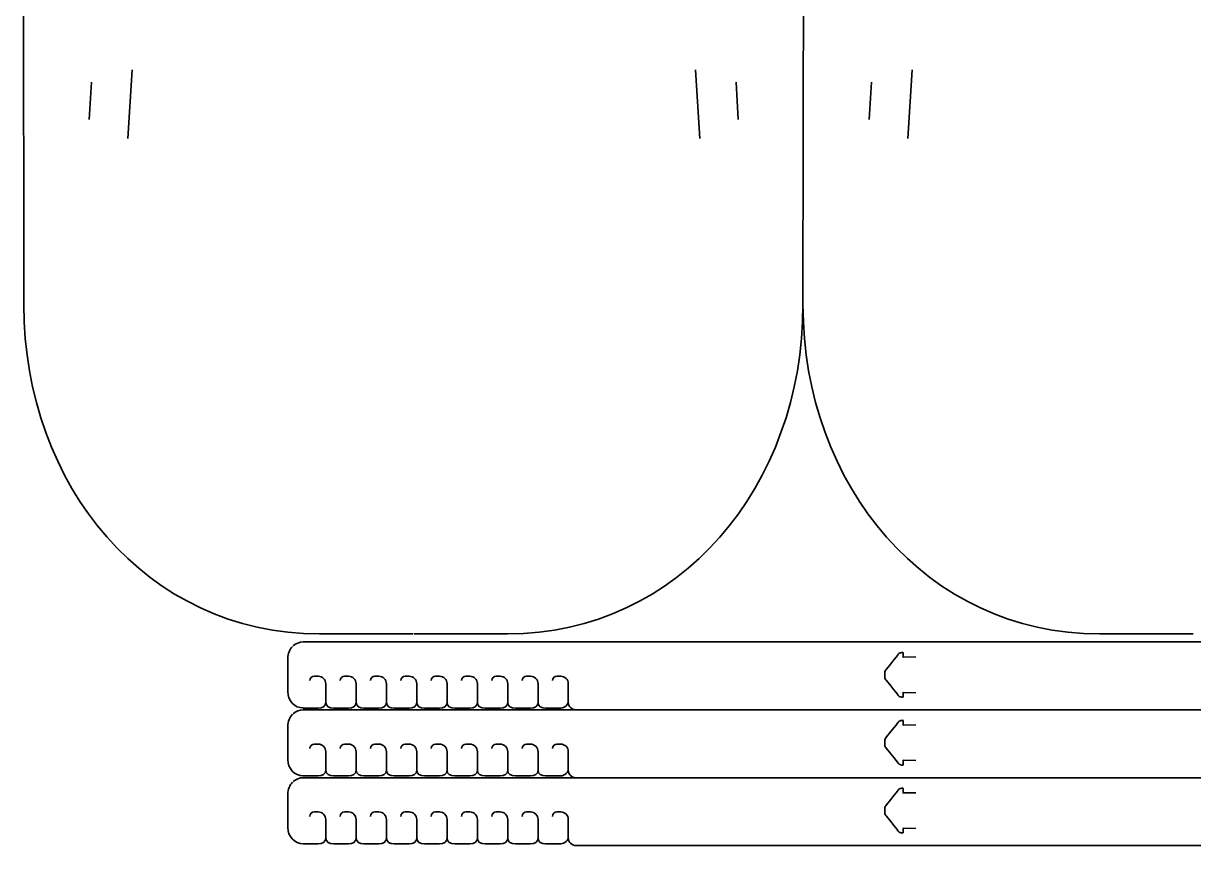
# Model space of a CAD drawing. Header units: inches. Extents: x 8 to 1056, y -872 to -100.
# Drawn here: x 33.7 to 488, y -872 to -552.9 of the extents above; entities that cross this region are included whole.
import ezdxf

# ---------------------------------------------------------------- set-up
doc = ezdxf.new("R2010")
doc.units = ezdxf.units.IN
doc.header["$MEASUREMENT"] = 0
doc.layers.add('Layer 1', color=7, linetype='Continuous')

msp = doc.modelspace()

# ---------------------------------------------------------------- linework, layer by layer
at = {"layer": 'Layer 1', "color": 179, "lineweight": 35, "true_color": 0x231f20}
for points in [[(75.94, -570.87), (74.26, -597.59)], [(294.59, -570.87), (296.27, -597.59)], [(378.74, -570.87), (377.06, -597.59)], [(60.14, -575.64), (59.28, -590.14)], [(310.38, -575.64), (311.24, -590.14)], [(362.95, -575.64), (362.09, -590.14)], [(248.19, -819.31), (142.3, -819.31)], [(248.19, -845.67), (142.3, -845.67)]]:
    msp.add_lwpolyline(points, dxfattribs=at)
for points, knots in [([(185.06, -789.86), (185.06, -789.86), (148.62, -789.86), (148.62, -789.86), (81.82, -789.86), (33.87, -732.31), (33.87, -662.17), (33.87, -662.17), (33.71, -530.55), (33.71, -530.55), (33.71, -527.24), (36.88, -524.84), (40.07, -525.74), (49.01, -528.25), (57.07, -530.4), (66.82, -532.24)], [0, 0, 0, 0, 1, 1, 1, 2, 2, 2, 3, 3, 3, 4, 4, 4, 5, 5, 5, 5]), ([(185.46, -789.86), (185.46, -789.86), (221.61, -789.86), (221.61, -789.86), (288.41, -789.86), (336.36, -732.31), (336.36, -662.17), (336.36, -662.17), (336.51, -530.55), (336.51, -530.55), (336.52, -527.24), (333.35, -524.84), (330.16, -525.74), (321.22, -528.25), (313.15, -530.4), (303.4, -532.24)], [0, 0, 0, 0, 1, 1, 1, 2, 2, 2, 3, 3, 3, 4, 4, 4, 5, 5, 5, 5]), ([(487.87, -789.86), (487.87, -789.86), (451.42, -789.86), (451.42, -789.86), (384.62, -789.86), (336.36, -732.31), (336.36, -662.17)], [0, 0, 0, 0, 1, 1, 1, 2, 2, 2, 2]), ([(144.96, -807.97), (144.96, -807.03), (145.72, -806.27), (146.66, -806.27), (146.66, -806.27), (148.14, -806.27), (148.14, -806.27), (149.78, -806.27), (151.11, -807.6), (151.11, -809.24), (151.11, -809.24), (151.11, -816.36), (151.11, -816.36), (151.11, -817.99), (149.78, -818.62), (148.14, -818.62), (148.14, -818.62), (148.01, -818.62), (148.01, -818.62), (148.01, -818.62), (142.3, -818.62), (142.3, -818.62), (142.3, -818.62), (142.26, -818.61), (142.26, -818.61), (142.26, -818.61), (142.3, -818.61), (142.3, -818.61), (139.02, -818.61), (136.35, -815.76), (136.35, -812.26), (136.35, -812.26), (136.35, -799.32), (136.35, -799.32), (136.35, -797.5), (137.08, -795.86), (138.23, -794.71)], [0, 0, 0, 0, 1, 1, 1, 2, 2, 2, 3, 3, 3, 4, 4, 4, 5, 5, 5, 6, 6, 6, 7, 7, 7, 8, 8, 8, 9, 9, 9, 10, 10, 10, 11, 11, 11, 12, 12, 12, 12]), ([(721.51, -795.94), (721.51, -794.31), (720.19, -792.98), (718.55, -792.98), (718.55, -792.98), (142.3, -792.97), (142.3, -792.97), (140.86, -792.97), (139.47, -793.59), (138.44, -794.5)], [0, 0, 0, 0, 1, 1, 1, 2, 2, 2, 3, 3, 3, 3]), ([(380.22, -798.79), (380.22, -798.79), (375.19, -798.9), (375.19, -798.9), (375.19, -798.9), (375.19, -797.14), (375.19, -797.14), (375.19, -796.92), (374.27, -797.13), (374.07, -797.21), (372.97, -797.67), (374.07, -797.21), (368.77, -803.5), (368.41, -803.93), (368.13, -804.41), (368.13, -804.97), (368.13, -804.97), (368.13, -806.5), (368.13, -806.5), (368.13, -807.05), (368.41, -807.54), (368.77, -807.96), (374.07, -814.25), (372.97, -813.8), (374.07, -814.25), (374.27, -814.34), (375.19, -814.54), (375.19, -814.33), (375.19, -814.33), (375.19, -812.57), (375.19, -812.57), (375.19, -812.57), (380.22, -812.67), (380.22, -812.67)], [0, 0, 0, 0, 1, 1, 1, 2, 2, 2, 3, 3, 3, 4, 4, 4, 5, 5, 5, 6, 6, 6, 7, 7, 7, 8, 8, 8, 9, 9, 9, 10, 10, 10, 11, 11, 11, 11]), ([(156.73, -807.97), (156.73, -807.03), (157.49, -806.27), (158.43, -806.27), (158.43, -806.27), (159.91, -806.27), (159.91, -806.27), (161.55, -806.27), (162.88, -807.6), (162.88, -809.24), (162.88, -809.24), (162.88, -816.36), (162.88, -816.36), (162.88, -817.99), (161.55, -818.62), (159.91, -818.62), (159.91, -818.62), (159.78, -818.62), (159.78, -818.62), (159.78, -818.62), (159.91, -818.62), (159.91, -818.62), (159.91, -818.62), (154.07, -818.62), (154.07, -818.62), (152.43, -818.62), (151.11, -817.99), (151.11, -816.36)], [0, 0, 0, 0, 1, 1, 1, 2, 2, 2, 3, 3, 3, 4, 4, 4, 5, 5, 5, 6, 6, 6, 7, 7, 7, 8, 8, 8, 9, 9, 9, 9]), ([(168.5, -807.97), (168.5, -807.03), (169.26, -806.27), (170.2, -806.27), (170.2, -806.27), (171.68, -806.27), (171.68, -806.27), (173.32, -806.27), (174.64, -807.6), (174.64, -809.24), (174.64, -809.24), (174.64, -816.36), (174.64, -816.36), (174.64, -817.99), (173.32, -818.62), (171.68, -818.62), (171.68, -818.62), (171.55, -818.62), (171.55, -818.62), (171.55, -818.62), (171.68, -818.62), (171.68, -818.62), (171.68, -818.62), (165.84, -818.62), (165.84, -818.62), (164.2, -818.62), (162.88, -817.99), (162.88, -816.36)], [0, 0, 0, 0, 1, 1, 1, 2, 2, 2, 3, 3, 3, 4, 4, 4, 5, 5, 5, 6, 6, 6, 7, 7, 7, 8, 8, 8, 9, 9, 9, 9]), ([(180.27, -807.97), (180.27, -807.03), (181.03, -806.27), (181.97, -806.27), (181.97, -806.27), (183.45, -806.27), (183.45, -806.27), (185.09, -806.27), (186.41, -807.6), (186.41, -809.24), (186.41, -809.24), (186.41, -816.36), (186.41, -816.36), (186.41, -817.99), (185.09, -818.62), (183.45, -818.62), (183.45, -818.62), (183.32, -818.62), (183.32, -818.62), (183.32, -818.62), (183.45, -818.62), (183.45, -818.62), (183.45, -818.62), (177.61, -818.62), (177.61, -818.62), (175.97, -818.62), (174.64, -817.99), (174.64, -816.36)], [0, 0, 0, 0, 1, 1, 1, 2, 2, 2, 3, 3, 3, 4, 4, 4, 5, 5, 5, 6, 6, 6, 7, 7, 7, 8, 8, 8, 9, 9, 9, 9]), ([(192.04, -807.97), (192.04, -807.03), (192.8, -806.27), (193.74, -806.27), (193.74, -806.27), (195.22, -806.27), (195.22, -806.27), (196.86, -806.27), (198.18, -807.6), (198.18, -809.24), (198.18, -809.24), (198.18, -816.36), (198.18, -816.36), (198.18, -817.99), (196.86, -818.62), (195.22, -818.62), (195.22, -818.62), (195.09, -818.62), (195.09, -818.62), (195.09, -818.62), (195.22, -818.62), (195.22, -818.62), (195.22, -818.62), (189.38, -818.62), (189.38, -818.62), (187.74, -818.62), (186.41, -817.99), (186.41, -816.36)], [0, 0, 0, 0, 1, 1, 1, 2, 2, 2, 3, 3, 3, 4, 4, 4, 5, 5, 5, 6, 6, 6, 7, 7, 7, 8, 8, 8, 9, 9, 9, 9]), ([(203.81, -807.97), (203.81, -807.03), (204.57, -806.27), (205.51, -806.27), (205.51, -806.27), (206.99, -806.27), (206.99, -806.27), (208.63, -806.27), (209.95, -807.6), (209.95, -809.24), (209.95, -809.24), (209.95, -816.36), (209.95, -816.36), (209.95, -817.99), (208.63, -818.62), (206.99, -818.62), (206.99, -818.62), (206.86, -818.62), (206.86, -818.62), (206.86, -818.62), (206.99, -818.62), (206.99, -818.62), (206.99, -818.62), (201.15, -818.62), (201.15, -818.62), (199.51, -818.62), (198.18, -817.99), (198.18, -816.36)], [0, 0, 0, 0, 1, 1, 1, 2, 2, 2, 3, 3, 3, 4, 4, 4, 5, 5, 5, 6, 6, 6, 7, 7, 7, 8, 8, 8, 9, 9, 9, 9]), ([(215.58, -807.97), (215.58, -807.03), (216.34, -806.27), (217.27, -806.27), (217.27, -806.27), (218.76, -806.27), (218.76, -806.27), (220.4, -806.27), (221.72, -807.6), (221.72, -809.24), (221.72, -809.24), (221.72, -816.36), (221.72, -816.36), (221.72, -817.99), (220.4, -818.62), (218.76, -818.62), (218.76, -818.62), (218.63, -818.62), (218.63, -818.62), (218.63, -818.62), (218.76, -818.62), (218.76, -818.62), (218.76, -818.62), (212.92, -818.62), (212.92, -818.62), (211.28, -818.62), (209.95, -817.99), (209.95, -816.36)], [0, 0, 0, 0, 1, 1, 1, 2, 2, 2, 3, 3, 3, 4, 4, 4, 5, 5, 5, 6, 6, 6, 7, 7, 7, 8, 8, 8, 9, 9, 9, 9]), ([(227.35, -807.97), (227.35, -807.03), (228.11, -806.27), (229.04, -806.27), (229.04, -806.27), (230.53, -806.27), (230.53, -806.27), (232.16, -806.27), (233.49, -807.6), (233.49, -809.24), (233.49, -809.24), (233.49, -816.36), (233.49, -816.36), (233.49, -817.99), (232.16, -818.62), (230.53, -818.62), (230.53, -818.62), (230.4, -818.62), (230.4, -818.62), (230.4, -818.62), (230.53, -818.62), (230.53, -818.62), (230.53, -818.62), (224.69, -818.62), (224.69, -818.62), (223.05, -818.62), (221.72, -817.99), (221.72, -816.36)], [0, 0, 0, 0, 1, 1, 1, 2, 2, 2, 3, 3, 3, 4, 4, 4, 5, 5, 5, 6, 6, 6, 7, 7, 7, 8, 8, 8, 9, 9, 9, 9]), ([(239.12, -807.97), (239.12, -807.03), (239.88, -806.27), (240.81, -806.27), (240.81, -806.27), (242.3, -806.27), (242.3, -806.27), (243.93, -806.27), (245.26, -807.6), (245.26, -809.24), (245.26, -809.24), (245.26, -815.65), (245.26, -815.65), (245.26, -817.29), (243.93, -818.62), (242.3, -818.62), (242.3, -818.62), (242.17, -818.62), (242.17, -818.62), (242.17, -818.62), (242.3, -818.62), (242.3, -818.62), (242.3, -818.62), (236.46, -818.62), (236.46, -818.62), (234.82, -818.62), (233.49, -817.99), (233.49, -816.36)], [0, 0, 0, 0, 1, 1, 1, 2, 2, 2, 3, 3, 3, 4, 4, 4, 5, 5, 5, 6, 6, 6, 7, 7, 7, 8, 8, 8, 9, 9, 9, 9]), ([(248.19, -819.31), (248.19, -819.31), (248.23, -819.31), (248.23, -819.31), (246.59, -819.31), (245.26, -817.98), (245.26, -816.35)], [0, 0, 0, 0, 1, 1, 1, 2, 2, 2, 2]), ([(144.96, -834.32), (144.96, -833.38), (145.72, -832.62), (146.66, -832.62), (146.66, -832.62), (148.14, -832.62), (148.14, -832.62), (149.78, -832.62), (151.11, -833.95), (151.11, -835.59), (151.11, -835.59), (151.11, -842.7), (151.11, -842.7), (151.11, -844.34), (149.78, -844.96), (148.14, -844.96), (148.14, -844.96), (148.01, -844.96), (148.01, -844.96), (148.01, -844.96), (142.3, -844.96), (142.3, -844.96), (142.3, -844.96), (142.26, -844.96), (142.26, -844.96), (142.26, -844.96), (142.3, -844.96), (142.3, -844.96), (139.02, -844.96), (136.35, -842.11), (136.35, -838.61), (136.35, -838.61), (136.35, -825.67), (136.35, -825.67), (136.35, -823.85), (137.08, -822.21), (138.23, -821.05)], [0, 0, 0, 0, 1, 1, 1, 2, 2, 2, 3, 3, 3, 4, 4, 4, 5, 5, 5, 6, 6, 6, 7, 7, 7, 8, 8, 8, 9, 9, 9, 10, 10, 10, 11, 11, 11, 12, 12, 12, 12]), ([(248.19, -819.32), (248.19, -819.32), (824.47, -819.32), (824.47, -819.32), (825.91, -819.32), (827.3, -818.7), (828.33, -817.79)], [0, 0, 0, 0, 1, 1, 1, 2, 2, 2, 2]), ([(380.22, -825.14), (380.22, -825.14), (375.19, -825.25), (375.19, -825.25), (375.19, -825.25), (375.19, -823.48), (375.19, -823.48), (375.19, -823.27), (374.27, -823.48), (374.07, -823.56), (372.97, -824.01), (374.07, -823.56), (368.77, -829.85), (368.41, -830.28), (368.13, -830.76), (368.13, -831.32), (368.13, -831.32), (368.13, -832.85), (368.13, -832.85), (368.13, -833.4), (368.41, -833.88), (368.77, -834.31), (374.07, -840.6), (372.97, -840.15), (374.07, -840.6), (374.27, -840.68), (375.19, -840.89), (375.19, -840.68), (375.19, -840.68), (375.19, -838.91), (375.19, -838.91), (375.19, -838.91), (380.22, -839.02), (380.22, -839.02)], [0, 0, 0, 0, 1, 1, 1, 2, 2, 2, 3, 3, 3, 4, 4, 4, 5, 5, 5, 6, 6, 6, 7, 7, 7, 8, 8, 8, 9, 9, 9, 10, 10, 10, 11, 11, 11, 11]), ([(156.73, -834.32), (156.73, -833.38), (157.49, -832.62), (158.43, -832.62), (158.43, -832.62), (159.91, -832.62), (159.91, -832.62), (161.55, -832.62), (162.88, -833.95), (162.88, -835.59), (162.88, -835.59), (162.88, -842.7), (162.88, -842.7), (162.88, -844.34), (161.55, -844.96), (159.91, -844.96), (159.91, -844.96), (159.78, -844.96), (159.78, -844.96), (159.78, -844.96), (159.91, -844.96), (159.91, -844.96), (159.91, -844.96), (154.07, -844.96), (154.07, -844.96), (152.43, -844.96), (151.11, -844.34), (151.11, -842.7)], [0, 0, 0, 0, 1, 1, 1, 2, 2, 2, 3, 3, 3, 4, 4, 4, 5, 5, 5, 6, 6, 6, 7, 7, 7, 8, 8, 8, 9, 9, 9, 9]), ([(168.5, -834.32), (168.5, -833.38), (169.26, -832.62), (170.2, -832.62), (170.2, -832.62), (171.68, -832.62), (171.68, -832.62), (173.32, -832.62), (174.64, -833.95), (174.64, -835.59), (174.64, -835.59), (174.64, -842.7), (174.64, -842.7), (174.64, -844.34), (173.32, -844.96), (171.68, -844.96), (171.68, -844.96), (171.55, -844.96), (171.55, -844.96), (171.55, -844.96), (171.68, -844.96), (171.68, -844.96), (171.68, -844.96), (165.84, -844.96), (165.84, -844.96), (164.2, -844.96), (162.88, -844.34), (162.88, -842.7)], [0, 0, 0, 0, 1, 1, 1, 2, 2, 2, 3, 3, 3, 4, 4, 4, 5, 5, 5, 6, 6, 6, 7, 7, 7, 8, 8, 8, 9, 9, 9, 9]), ([(180.27, -834.32), (180.27, -833.38), (181.03, -832.62), (181.97, -832.62), (181.97, -832.62), (183.45, -832.62), (183.45, -832.62), (185.09, -832.62), (186.41, -833.95), (186.41, -835.59), (186.41, -835.59), (186.41, -842.7), (186.41, -842.7), (186.41, -844.34), (185.09, -844.96), (183.45, -844.96), (183.45, -844.96), (183.32, -844.96), (183.32, -844.96), (183.32, -844.96), (183.45, -844.96), (183.45, -844.96), (183.45, -844.96), (177.61, -844.96), (177.61, -844.96), (175.97, -844.96), (174.64, -844.34), (174.64, -842.7)], [0, 0, 0, 0, 1, 1, 1, 2, 2, 2, 3, 3, 3, 4, 4, 4, 5, 5, 5, 6, 6, 6, 7, 7, 7, 8, 8, 8, 9, 9, 9, 9]), ([(192.04, -834.32), (192.04, -833.38), (192.8, -832.62), (193.74, -832.62), (193.74, -832.62), (195.22, -832.62), (195.22, -832.62), (196.86, -832.62), (198.18, -833.95), (198.18, -835.59), (198.18, -835.59), (198.18, -842.7), (198.18, -842.7), (198.18, -844.34), (196.86, -844.96), (195.22, -844.96), (195.22, -844.96), (195.09, -844.96), (195.09, -844.96), (195.09, -844.96), (195.22, -844.96), (195.22, -844.96), (195.22, -844.96), (189.38, -844.96), (189.38, -844.96), (187.74, -844.96), (186.41, -844.34), (186.41, -842.7)], [0, 0, 0, 0, 1, 1, 1, 2, 2, 2, 3, 3, 3, 4, 4, 4, 5, 5, 5, 6, 6, 6, 7, 7, 7, 8, 8, 8, 9, 9, 9, 9]), ([(203.81, -834.32), (203.81, -833.38), (204.57, -832.62), (205.51, -832.62), (205.51, -832.62), (206.99, -832.62), (206.99, -832.62), (208.63, -832.62), (209.95, -833.95), (209.95, -835.59), (209.95, -835.59), (209.95, -842.7), (209.95, -842.7), (209.95, -844.34), (208.63, -844.96), (206.99, -844.96), (206.99, -844.96), (206.86, -844.96), (206.86, -844.96), (206.86, -844.96), (206.99, -844.96), (206.99, -844.96), (206.99, -844.96), (201.15, -844.96), (201.15, -844.96), (199.51, -844.96), (198.18, -844.34), (198.18, -842.7)], [0, 0, 0, 0, 1, 1, 1, 2, 2, 2, 3, 3, 3, 4, 4, 4, 5, 5, 5, 6, 6, 6, 7, 7, 7, 8, 8, 8, 9, 9, 9, 9]), ([(215.58, -834.32), (215.58, -833.38), (216.34, -832.62), (217.27, -832.62), (217.27, -832.62), (218.76, -832.62), (218.76, -832.62), (220.4, -832.62), (221.72, -833.95), (221.72, -835.59), (221.72, -835.59), (221.72, -842.7), (221.72, -842.7), (221.72, -844.34), (220.4, -844.96), (218.76, -844.96), (218.76, -844.96), (218.63, -844.96), (218.63, -844.96), (218.63, -844.96), (218.76, -844.96), (218.76, -844.96), (218.76, -844.96), (212.92, -844.96), (212.92, -844.96), (211.28, -844.96), (209.95, -844.34), (209.95, -842.7)], [0, 0, 0, 0, 1, 1, 1, 2, 2, 2, 3, 3, 3, 4, 4, 4, 5, 5, 5, 6, 6, 6, 7, 7, 7, 8, 8, 8, 9, 9, 9, 9]), ([(227.35, -834.32), (227.35, -833.38), (228.11, -832.62), (229.04, -832.62), (229.04, -832.62), (230.53, -832.62), (230.53, -832.62), (232.16, -832.62), (233.49, -833.95), (233.49, -835.59), (233.49, -835.59), (233.49, -842.7), (233.49, -842.7), (233.49, -844.34), (232.16, -844.96), (230.53, -844.96), (230.53, -844.96), (230.4, -844.96), (230.4, -844.96), (230.4, -844.96), (230.53, -844.96), (230.53, -844.96), (230.53, -844.96), (224.69, -844.96), (224.69, -844.96), (223.05, -844.96), (221.72, -844.34), (221.72, -842.7)], [0, 0, 0, 0, 1, 1, 1, 2, 2, 2, 3, 3, 3, 4, 4, 4, 5, 5, 5, 6, 6, 6, 7, 7, 7, 8, 8, 8, 9, 9, 9, 9]), ([(239.12, -834.32), (239.12, -833.38), (239.88, -832.62), (240.81, -832.62), (240.81, -832.62), (242.3, -832.62), (242.3, -832.62), (243.93, -832.62), (245.26, -833.95), (245.26, -835.59), (245.26, -835.59), (245.26, -842), (245.26, -842), (245.26, -843.64), (243.93, -844.96), (242.3, -844.96), (242.3, -844.96), (242.17, -844.96), (242.17, -844.96), (242.17, -844.96), (242.3, -844.96), (242.3, -844.96), (242.3, -844.96), (236.46, -844.96), (236.46, -844.96), (234.82, -844.96), (233.49, -844.34), (233.49, -842.7)], [0, 0, 0, 0, 1, 1, 1, 2, 2, 2, 3, 3, 3, 4, 4, 4, 5, 5, 5, 6, 6, 6, 7, 7, 7, 8, 8, 8, 9, 9, 9, 9]), ([(248.19, -845.66), (248.19, -845.66), (248.23, -845.66), (248.23, -845.66), (246.59, -845.66), (245.26, -844.33), (245.26, -842.69)], [0, 0, 0, 0, 1, 1, 1, 2, 2, 2, 2]), ([(248.19, -845.67), (248.19, -845.67), (824.47, -845.67), (824.47, -845.67), (825.91, -845.67), (827.3, -845.05), (828.33, -844.14)], [0, 0, 0, 0, 1, 1, 1, 2, 2, 2, 2]), ([(144.96, -860.67), (144.96, -859.73), (145.72, -858.97), (146.66, -858.97), (146.66, -858.97), (148.14, -858.97), (148.14, -858.97), (149.78, -858.97), (151.11, -860.3), (151.11, -861.93), (151.11, -861.93), (151.11, -869.05), (151.11, -869.05), (151.11, -870.69), (149.78, -871.31), (148.14, -871.31), (148.14, -871.31), (148.01, -871.31), (148.01, -871.31), (148.01, -871.31), (142.3, -871.31), (142.3, -871.31), (142.3, -871.31), (142.26, -871.3), (142.26, -871.3), (142.26, -871.3), (142.3, -871.3), (142.3, -871.3), (139.02, -871.3), (136.35, -868.46), (136.35, -864.95), (136.35, -864.95), (136.35, -852.02), (136.35, -852.02), (136.35, -850.2), (137.08, -848.56), (138.23, -847.4)], [0, 0, 0, 0, 1, 1, 1, 2, 2, 2, 3, 3, 3, 4, 4, 4, 5, 5, 5, 6, 6, 6, 7, 7, 7, 8, 8, 8, 9, 9, 9, 10, 10, 10, 11, 11, 11, 12, 12, 12, 12]), ([(380.22, -851.49), (380.22, -851.49), (375.19, -851.59), (375.19, -851.59), (375.19, -851.59), (375.19, -849.83), (375.19, -849.83), (375.19, -849.62), (374.27, -849.82), (374.07, -849.91), (372.97, -850.36), (374.07, -849.91), (368.77, -856.2), (368.41, -856.62), (368.13, -857.11), (368.13, -857.66), (368.13, -857.66), (368.13, -859.19), (368.13, -859.19), (368.13, -859.75), (368.41, -860.23), (368.77, -860.66), (374.07, -866.95), (372.97, -866.5), (374.07, -866.95), (374.27, -867.03), (375.19, -867.24), (375.19, -867.03), (375.19, -867.03), (375.19, -865.26), (375.19, -865.26), (375.19, -865.26), (380.22, -865.37), (380.22, -865.37)], [0, 0, 0, 0, 1, 1, 1, 2, 2, 2, 3, 3, 3, 4, 4, 4, 5, 5, 5, 6, 6, 6, 7, 7, 7, 8, 8, 8, 9, 9, 9, 10, 10, 10, 11, 11, 11, 11]), ([(156.73, -860.67), (156.73, -859.73), (157.49, -858.97), (158.43, -858.97), (158.43, -858.97), (159.91, -858.97), (159.91, -858.97), (161.55, -858.97), (162.88, -860.3), (162.88, -861.93), (162.88, -861.93), (162.88, -869.05), (162.88, -869.05), (162.88, -870.69), (161.55, -871.31), (159.91, -871.31), (159.91, -871.31), (159.78, -871.31), (159.78, -871.31), (159.78, -871.31), (159.91, -871.31), (159.91, -871.31), (159.91, -871.31), (154.07, -871.31), (154.07, -871.31), (152.43, -871.31), (151.11, -870.69), (151.11, -869.05)], [0, 0, 0, 0, 1, 1, 1, 2, 2, 2, 3, 3, 3, 4, 4, 4, 5, 5, 5, 6, 6, 6, 7, 7, 7, 8, 8, 8, 9, 9, 9, 9]), ([(168.5, -860.67), (168.5, -859.73), (169.26, -858.97), (170.2, -858.97), (170.2, -858.97), (171.68, -858.97), (171.68, -858.97), (173.32, -858.97), (174.64, -860.3), (174.64, -861.93), (174.64, -861.93), (174.64, -869.05), (174.64, -869.05), (174.64, -870.69), (173.32, -871.31), (171.68, -871.31), (171.68, -871.31), (171.55, -871.31), (171.55, -871.31), (171.55, -871.31), (171.68, -871.31), (171.68, -871.31), (171.68, -871.31), (165.84, -871.31), (165.84, -871.31), (164.2, -871.31), (162.88, -870.69), (162.88, -869.05)], [0, 0, 0, 0, 1, 1, 1, 2, 2, 2, 3, 3, 3, 4, 4, 4, 5, 5, 5, 6, 6, 6, 7, 7, 7, 8, 8, 8, 9, 9, 9, 9]), ([(180.27, -860.67), (180.27, -859.73), (181.03, -858.97), (181.97, -858.97), (181.97, -858.97), (183.45, -858.97), (183.45, -858.97), (185.09, -858.97), (186.41, -860.3), (186.41, -861.93), (186.41, -861.93), (186.41, -869.05), (186.41, -869.05), (186.41, -870.69), (185.09, -871.31), (183.45, -871.31), (183.45, -871.31), (183.32, -871.31), (183.32, -871.31), (183.32, -871.31), (183.45, -871.31), (183.45, -871.31), (183.45, -871.31), (177.61, -871.31), (177.61, -871.31), (175.97, -871.31), (174.64, -870.69), (174.64, -869.05)], [0, 0, 0, 0, 1, 1, 1, 2, 2, 2, 3, 3, 3, 4, 4, 4, 5, 5, 5, 6, 6, 6, 7, 7, 7, 8, 8, 8, 9, 9, 9, 9]), ([(192.04, -860.67), (192.04, -859.73), (192.8, -858.97), (193.74, -858.97), (193.74, -858.97), (195.22, -858.97), (195.22, -858.97), (196.86, -858.97), (198.18, -860.3), (198.18, -861.93), (198.18, -861.93), (198.18, -869.05), (198.18, -869.05), (198.18, -870.69), (196.86, -871.31), (195.22, -871.31), (195.22, -871.31), (195.09, -871.31), (195.09, -871.31), (195.09, -871.31), (195.22, -871.31), (195.22, -871.31), (195.22, -871.31), (189.38, -871.31), (189.38, -871.31), (187.74, -871.31), (186.41, -870.69), (186.41, -869.05)], [0, 0, 0, 0, 1, 1, 1, 2, 2, 2, 3, 3, 3, 4, 4, 4, 5, 5, 5, 6, 6, 6, 7, 7, 7, 8, 8, 8, 9, 9, 9, 9]), ([(203.81, -860.67), (203.81, -859.73), (204.57, -858.97), (205.51, -858.97), (205.51, -858.97), (206.99, -858.97), (206.99, -858.97), (208.63, -858.97), (209.95, -860.3), (209.95, -861.93), (209.95, -861.93), (209.95, -869.05), (209.95, -869.05), (209.95, -870.69), (208.63, -871.31), (206.99, -871.31), (206.99, -871.31), (206.86, -871.31), (206.86, -871.31), (206.86, -871.31), (206.99, -871.31), (206.99, -871.31), (206.99, -871.31), (201.15, -871.31), (201.15, -871.31), (199.51, -871.31), (198.18, -870.69), (198.18, -869.05)], [0, 0, 0, 0, 1, 1, 1, 2, 2, 2, 3, 3, 3, 4, 4, 4, 5, 5, 5, 6, 6, 6, 7, 7, 7, 8, 8, 8, 9, 9, 9, 9]), ([(215.58, -860.67), (215.58, -859.73), (216.34, -858.97), (217.27, -858.97), (217.27, -858.97), (218.76, -858.97), (218.76, -858.97), (220.4, -858.97), (221.72, -860.3), (221.72, -861.93), (221.72, -861.93), (221.72, -869.05), (221.72, -869.05), (221.72, -870.69), (220.4, -871.31), (218.76, -871.31), (218.76, -871.31), (218.63, -871.31), (218.63, -871.31), (218.63, -871.31), (218.76, -871.31), (218.76, -871.31), (218.76, -871.31), (212.92, -871.31), (212.92, -871.31), (211.28, -871.31), (209.95, -870.69), (209.95, -869.05)], [0, 0, 0, 0, 1, 1, 1, 2, 2, 2, 3, 3, 3, 4, 4, 4, 5, 5, 5, 6, 6, 6, 7, 7, 7, 8, 8, 8, 9, 9, 9, 9]), ([(227.35, -860.67), (227.35, -859.73), (228.11, -858.97), (229.04, -858.97), (229.04, -858.97), (230.53, -858.97), (230.53, -858.97), (232.16, -858.97), (233.49, -860.3), (233.49, -861.93), (233.49, -861.93), (233.49, -869.05), (233.49, -869.05), (233.49, -870.69), (232.16, -871.31), (230.53, -871.31), (230.53, -871.31), (230.4, -871.31), (230.4, -871.31), (230.4, -871.31), (230.53, -871.31), (230.53, -871.31), (230.53, -871.31), (224.69, -871.31), (224.69, -871.31), (223.05, -871.31), (221.72, -870.69), (221.72, -869.05)], [0, 0, 0, 0, 1, 1, 1, 2, 2, 2, 3, 3, 3, 4, 4, 4, 5, 5, 5, 6, 6, 6, 7, 7, 7, 8, 8, 8, 9, 9, 9, 9]), ([(239.12, -860.67), (239.12, -859.73), (239.88, -858.97), (240.81, -858.97), (240.81, -858.97), (242.3, -858.97), (242.3, -858.97), (243.93, -858.97), (245.26, -860.3), (245.26, -861.93), (245.26, -861.93), (245.26, -868.35), (245.26, -868.35), (245.26, -869.98), (243.93, -871.31), (242.3, -871.31), (242.3, -871.31), (242.17, -871.31), (242.17, -871.31), (242.17, -871.31), (242.3, -871.31), (242.3, -871.31), (242.3, -871.31), (236.46, -871.31), (236.46, -871.31), (234.82, -871.31), (233.49, -870.69), (233.49, -869.05)], [0, 0, 0, 0, 1, 1, 1, 2, 2, 2, 3, 3, 3, 4, 4, 4, 5, 5, 5, 6, 6, 6, 7, 7, 7, 8, 8, 8, 9, 9, 9, 9]), ([(248.19, -872.01), (248.19, -872.01), (248.23, -872.01), (248.23, -872.01), (246.59, -872.01), (245.26, -870.68), (245.26, -869.04)], [0, 0, 0, 0, 1, 1, 1, 2, 2, 2, 2]), ([(248.19, -872.02), (248.19, -872.02), (824.47, -872.01), (824.47, -872.01), (825.91, -872.01), (827.3, -871.4), (828.33, -870.49)], [0, 0, 0, 0, 1, 1, 1, 2, 2, 2, 2])]:
    msp.add_open_spline(points, degree=3, knots=knots, dxfattribs=at)
for points in [[(142.3, -819.32), (140.86, -819.32), (139.47, -819.94), (138.44, -820.85)], [(142.3, -845.67), (140.86, -845.67), (139.47, -846.29), (138.44, -847.19)]]:
    msp.add_open_spline(points, degree=3, dxfattribs=at)

doc.saveas('drawing.dxf')
